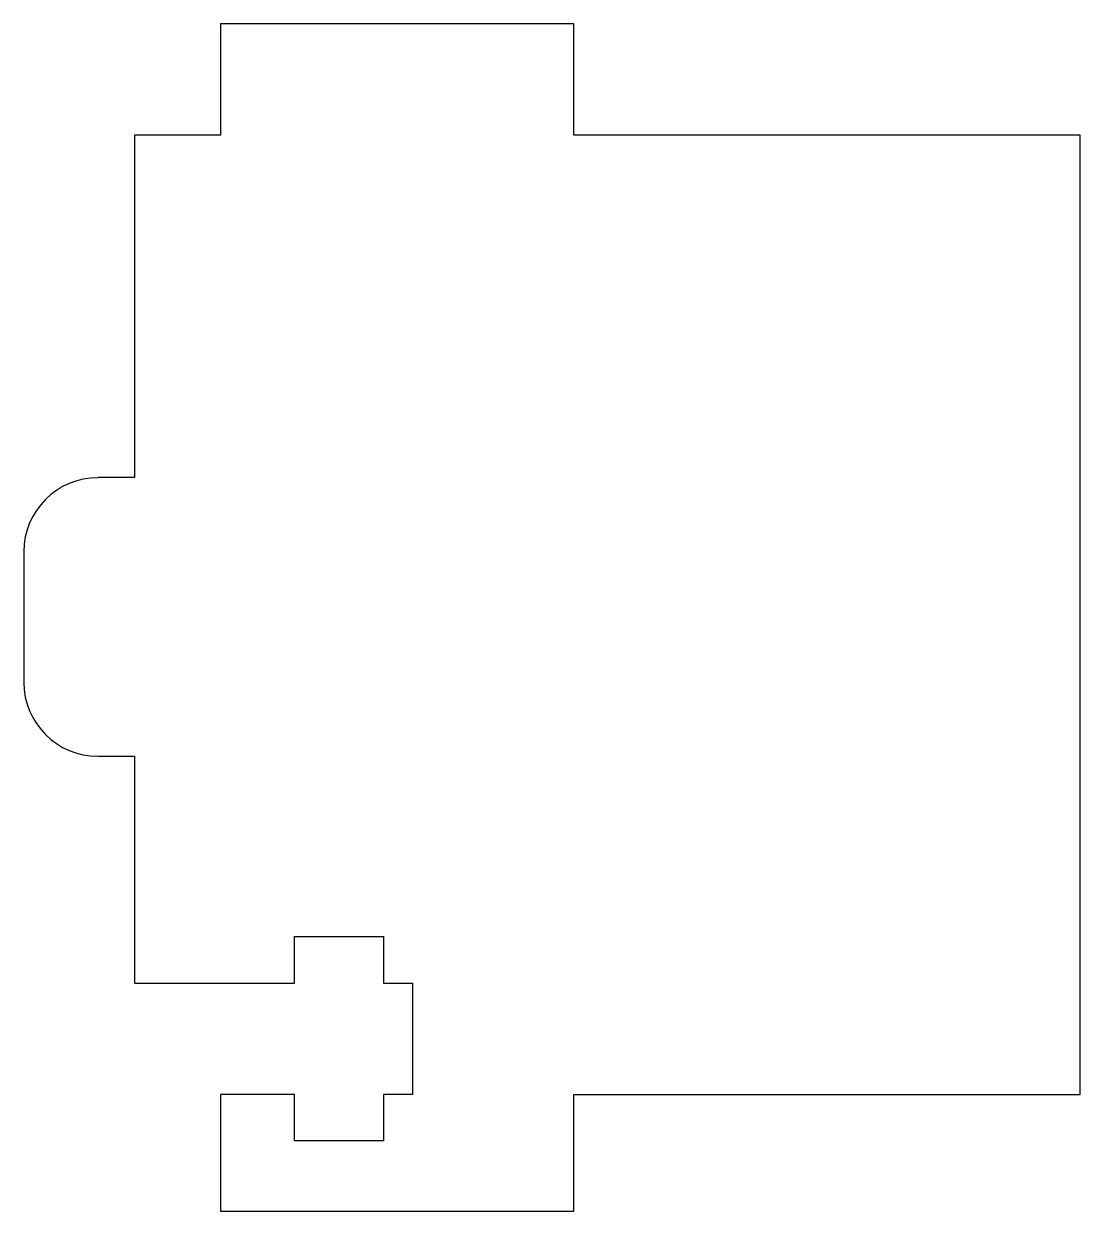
# Model space of a CAD drawing. Extents: x 327.6 to 375.1, y 7.4 to 60.7.
import ezdxf

# ---------------------------------------------------------------- set-up
doc = ezdxf.new("R2010")
doc.units = 0
doc.layers.add('VISIBLE', color=7, linetype='CONTINUOUS')

msp = doc.modelspace()

# ---------------------------------------------------------------- linework, layer by layer
at = {"layer": 'VISIBLE'}
for p, q in [((352.352, 60.749), (336.469, 60.749)), ((336.469, 60.749), (336.469, 55.749)), ((352.352, 55.749), (352.352, 60.749)), ((336.469, 55.749), (332.6, 55.749)), ((332.6, 55.749), (332.6, 40.363)), ((375.1, 55.749), (352.352, 55.749)), ((375.1, 12.665), (375.1, 55.749)), ((332.6, 40.363), (330.963, 40.363)), ((327.63, 37.029), (327.63, 31.181)), ((330.963, 27.848), (332.6, 27.848)), ((332.6, 27.848), (332.6, 17.665)), ((339.794, 17.665), (339.794, 19.749)), ((339.794, 19.749), (343.794, 19.749)), ((343.794, 19.749), (343.794, 17.665)), ((332.6, 17.665), (339.794, 17.665)), ((343.794, 17.665), (345.1, 17.665)), ((345.1, 17.665), (345.1, 12.665)), ((339.794, 12.665), (336.469, 12.665)), ((336.469, 12.665), (336.469, 7.415)), ((339.794, 10.582), (339.794, 12.665)), ((345.1, 12.665), (343.794, 12.665)), ((343.794, 12.665), (343.794, 10.582)), ((352.352, 7.415), (352.352, 12.665)), ((352.352, 12.665), (375.1, 12.665)), ((343.794, 10.582), (339.794, 10.582)), ((336.469, 7.415), (352.352, 7.415))]:
    msp.add_line(p, q, dxfattribs=at)
for centre, start, end in [((330.963, 37.029), 90, 180), ((330.963, 31.181), 180, 270)]:
    msp.add_arc(centre, 3.333, start, end, dxfattribs=at)

doc.saveas('drawing.dxf')
